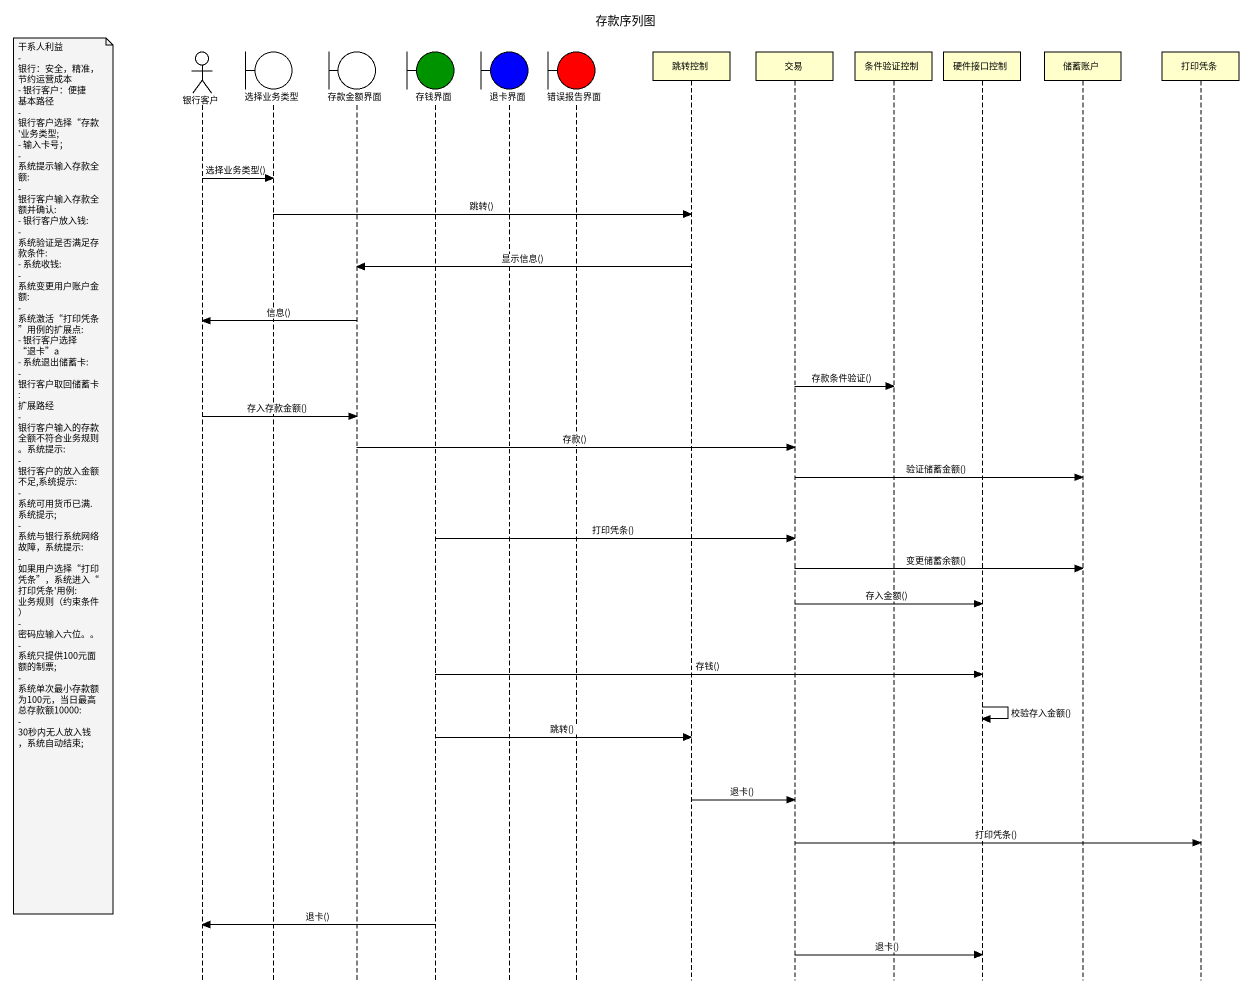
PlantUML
@startuml
title 存款序列图
hide footbox
actor 银行客户
boundary 选择业务类型
boundary 存款金额界面
boundary 存钱界面 #009300
boundary 退卡界面 #0000FF
boundary 错误报告界面 #FF0000
participant 跳转控制
participant 交易
participant 条件验证控制
participant 硬件接口控制
participant 储蓄账户
participant 打印凭条

银行客户 -> 选择业务类型 : 选择业务类型()
选择业务类型 -> 跳转控制 : 跳转()
跳转控制 -> 存款金额界面 : 显示信息()
存款金额界面 -> 银行客户 : 信息()
交易 -> 条件验证控制 : 存款条件验证()
银行客户 -> 存款金额界面 : 存入存款金额()
存款金额界面 -> 交易 : 存款()
note left of 银行客户
  干系人利益
  - 银行：安全，精准，节约运营成本
  - 银行客户：便捷
  基本路径
  - 银行客户选择“存款'业务类型;
  - 输入卡号；
  - 系统提示输入存款全额:
  - 银行客户输入存款全额并确认:
  - 银行客户放入钱:
  - 系统验证是否满足存款条件:
  - 系统收钱:
  - 系统变更用户账户金额:
  - 系统激活“打印凭条”用例的扩展点:
  - 银行客户选择 “退卡”a
  - 系统退出储蓄卡:
  - 银行客户取回储蓄卡:
  扩展路经
  - 银行客户输入的存款全额不符合业务规则。系统提示:
  - 银行客户的放入金额不足,系统提示:
  - 系统可用货币已满.系统提示;
  - 系统与银行系统网络故障，系统提示:
  - 如果用户选择“打印凭条”，系统进入“打印凭条'用例:
  业务规则（约束条件）
  - 密码应输入六位。。
  - 系统只提供100元面额的制票;
  - 系统单次最小存款额为100元，当日最高总存款额10000:
  - 30秒内无人放入钱，系统自动结束;
end note
交易 -> 储蓄账户 : 验证储蓄金额()
存钱界面 -> 交易 : 打印凭条()
交易 -> 储蓄账户 : 变更储蓄余额()
交易 -> 硬件接口控制 : 存入金额()
存钱界面 -> 硬件接口控制 : 存钱()
硬件接口控制 -> 硬件接口控制 : 校验存入金额()
存钱界面 -> 跳转控制 : 跳转()
跳转控制 -> 交易 : 退卡()
交易 -> 打印凭条 : 打印凭条()
存钱界面 -> 银行客户 : 退卡()
交易 -> 硬件接口控制 : 退卡()
@enduml
